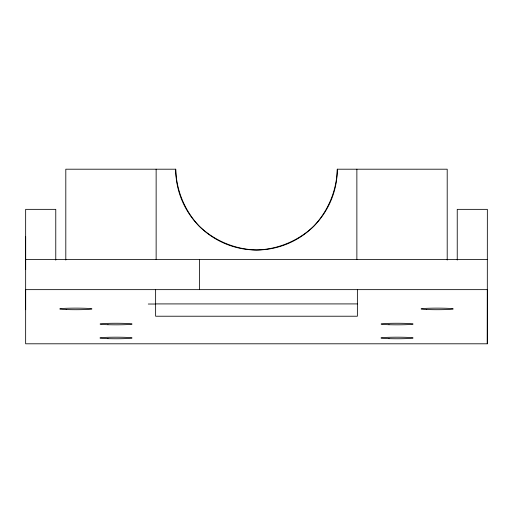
<?xml version="1.0" encoding="UTF-8"?>
<svg xmlns="http://www.w3.org/2000/svg" width="513" height="513" viewBox="0 0 513 513"><rect width="100%" height="100%" fill="white"/><g stroke="black" fill="none" stroke-linecap="round" stroke-linejoin="round"><path stroke-width="0.77" d="M25.656 269.569L25.656 236.64M487.292 343.8L487.35 289.646L25.656 289.646L25.65 343.8L487.292 343.8L487.35 209.355L457.237 209.355L457.237 260.072M447.201 260.065L447.201 169.2L337.298 169.2C336.682 190.522 328.275 210.824 313.635 226.336C298.124 240.969 277.822 249.382 256.506 249.998C235.185 249.382 214.883 240.969 199.371 226.336C184.738 210.824 176.325 190.522 175.709 169.2L65.805 169.2L65.805 260.065M25.656 259.533L487.35 259.533M155.631 303.914L357.375 303.914M148.283 304.029L155.631 304.029M357.375 289.537L357.375 316.22L155.631 316.22L155.631 289.537M356.868 169.2L356.868 259.533M199.461 259.533L199.461 289.646M156.138 169.2L156.138 259.533M55.77 260.162L55.77 209.349L25.656 209.349L25.656 309.717M337.298 169.2A80.797 80.797 0 0 1 256.506 249.998A80.797 80.797 0 0 1 175.709 169.2M426.604 309.506A16.07 0.782 0 0 0 452.934 309.07A16.07 0.782 0 0 0 431.959 308.178A16.07 0.782 0 0 0 426.604 309.506M388.982 324.716A16.07 0.782 0 0 0 413.087 324.043A16.07 0.782 0 0 0 388.982 323.37A16.07 0.782 0 0 0 388.982 324.716M107.954 324.716A16.07 0.782 0 0 0 132.059 324.043A16.07 0.782 0 0 0 107.954 323.37A16.07 0.782 0 0 0 107.954 324.716M66.196 309.544A16.07 0.782 0 0 0 91.795 309.012A16.07 0.782 0 0 0 69.537 308.198A16.07 0.782 0 0 0 66.196 309.544M388.989 338.651A16.07 0.782 0 0 0 413.093 337.977A16.07 0.782 0 0 0 388.989 337.298A16.07 0.782 0 0 0 388.989 338.651M107.954 338.651A16.07 0.782 0 0 0 132.059 337.977A16.07 0.782 0 0 0 107.954 337.298A16.07 0.782 0 0 0 107.954 338.651"/></g></svg>
